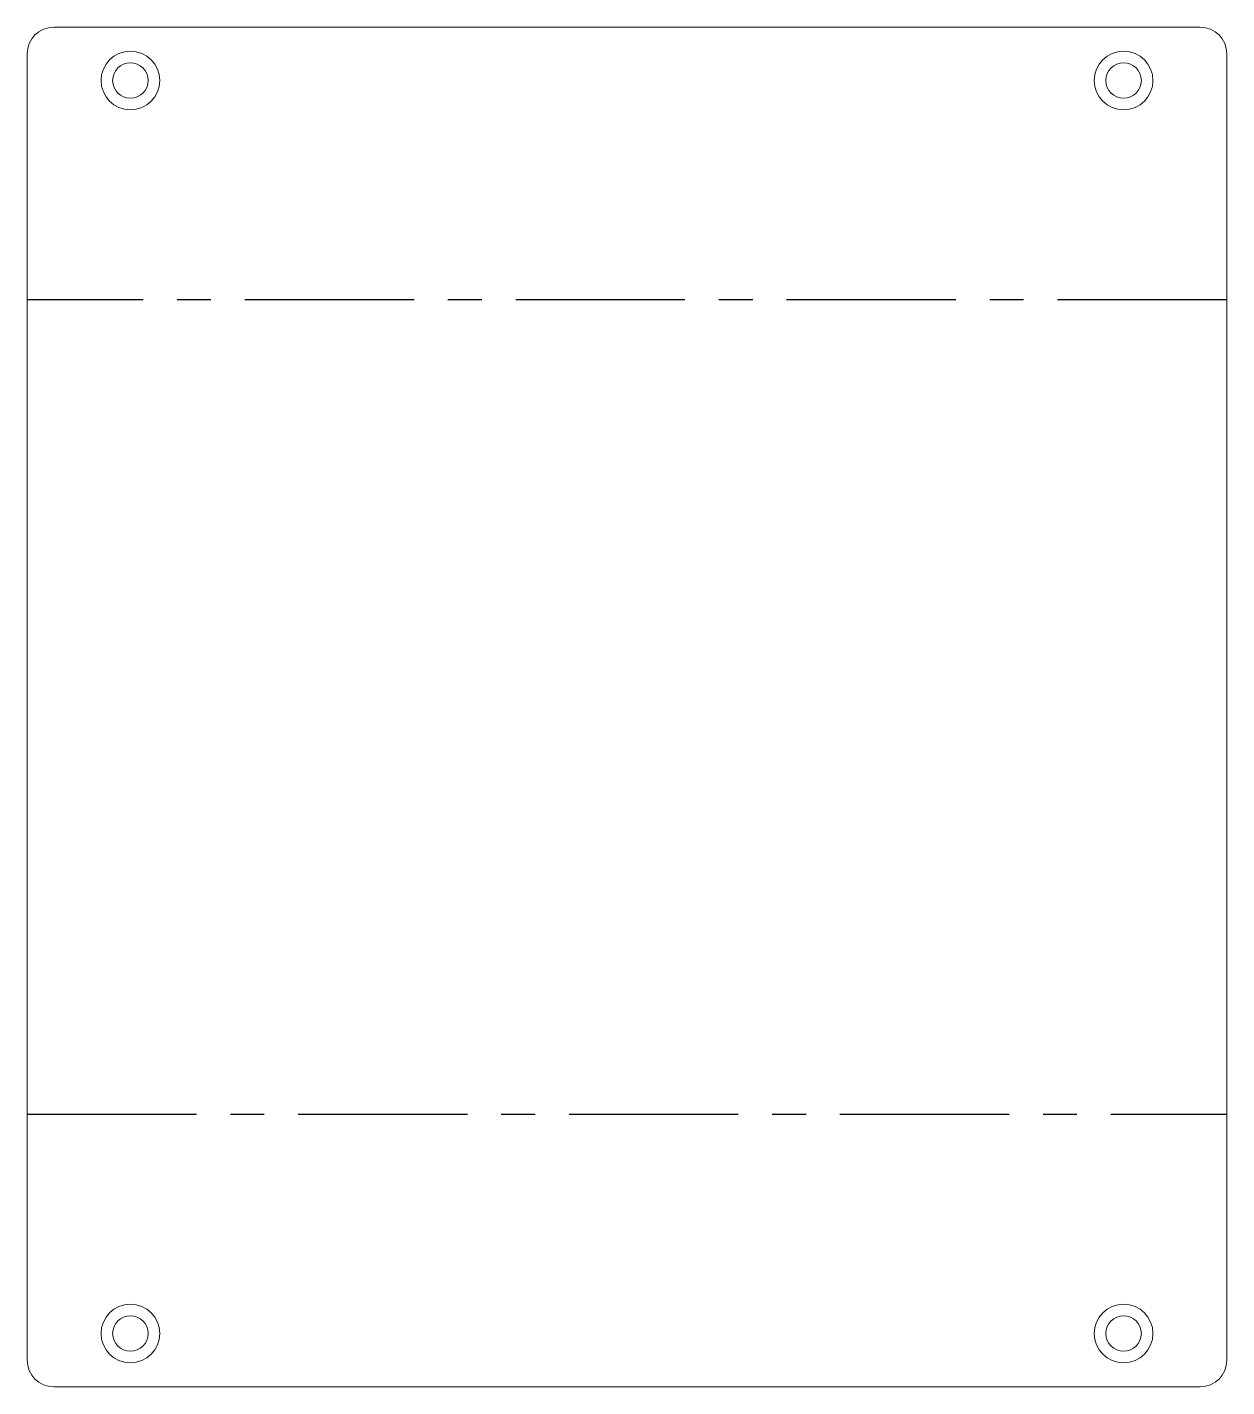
# Model space of a CAD drawing. Header units: millimetres. Extents: x -45 to 45, y -51 to 51.
import ezdxf

# ---------------------------------------------------------------- set-up
doc = ezdxf.new("R2010")
doc.units = ezdxf.units.MM
doc.linetypes.add('CENTERX2', pattern=[20.32, 12.7, -2.54, 2.54, -2.54])

msp = doc.modelspace()

# ---------------------------------------------------------------- linework, layer by layer
at = {"color": 7, "linetype": 'Continuous', "lineweight": 15}
for p, q in [((42.99, 50.97), (-42.99, 50.97)), ((-44.99, 48.97), (-44.99, -48.97)), ((44.99, -48.97), (44.99, 48.97)), ((-42.99, -50.97), (42.99, -50.97))]:
    msp.add_line(p, q, dxfattribs=at)
at = {"color": 7, "linetype": 'CENTERX2'}
for p, q in [((44.99, 30.52), (-44.99, 30.52)), ((-44.99, -30.52), (44.99, -30.52))]:
    msp.add_line(p, q, dxfattribs=at)
at = {"color": 7, "linetype": 'Continuous', "lineweight": 15}
for centre, radius in [((-37.25, 46.97), 2.2), ((37.25, 46.97), 2.2), ((-37.25, 46.97), 1.33), ((37.25, 46.97), 1.33), ((-37.25, -46.97), 2.2), ((37.25, -46.97), 2.2), ((-37.25, -46.97), 1.33), ((37.25, -46.97), 1.33)]:
    msp.add_circle(centre, radius, dxfattribs=at)
for centre, start, end in [((-42.99, 48.97), 90, 180), ((42.99, 48.97), 0, 90), ((-42.99, -48.97), 180, 270), ((42.99, -48.97), 270, 0)]:
    msp.add_arc(centre, 2, start, end, dxfattribs=at)

doc.saveas('drawing.dxf')
